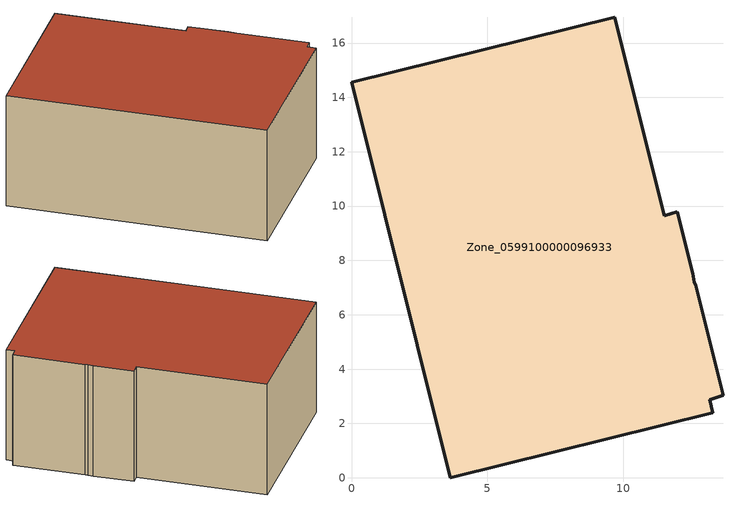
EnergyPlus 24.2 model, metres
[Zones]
Zone_0599100000096933
 floor ground (C_G): 12.61,7.2 12.66,7.08 13.67,3.03 13.19,2.87 13.3,2.39 3.63,0 0,14.55 9.68,16.95 11.5,9.64 11.99,9.79 12.55,7.52 z0
 wall outside (C_F): 9.68,16.95 0,14.55 3.63,0 13.3,2.39 13.19,2.87 13.67,3.03 12.66,7.08 12.61,7.2 12.55,7.52 11.99,9.79 11.5,9.64 9.68,16.95 z0:6.93
 roof outside (C_R): 12.66,7.08 12.61,7.2 12.55,7.52 11.99,9.79 11.5,9.64 9.68,16.95 0,14.55 3.63,0 13.3,2.39 13.19,2.87 13.67,3.03 z6.93
[BUILDING]
Pand.0599100000096933: North Axis=0; Terrain=City; Loads Convergence Tolerance Value=0.04; Temperature Convergence Tolerance Value=0.4; Solar Distribution=FullExterior; Maximum Number of Warmup Days=25; Minimum Number of Warmup Days=1
[Site:Location]
Rotterdam.The.Hague.AP_ZH_NLD Design_Conditions: Latitude=51.96; Longitude=4.45; Time Zone=1; Elevation=-4.5
[SITE:GROUNDTEMPERATURE:BUILDINGSURFACE]
18, 18, 18, 18, 18, 18, 18, 18, 18, 18, 18, 18
[MATERIAL] Thermal Absorptance=0.9; Solar Absorptance=0.7; Visible Absorptance=0.7
Name | Roughness | Thickness | Conductivity | Density | Specific Heat
G.D.1992-2005 | MediumSmooth | 0.15 | 0.06 | 540 | 1210
F.D.1992-2005 | Rough | 0.3 | 0.12 | 1920 | 840
R.D.1992-2005 | MediumRough | 0.2 | 0.08 | 1500 | 1000
[CONSTRUCTION]
C_G: G.D.1992-2005
C_F: F.D.1992-2005
C_R: R.D.1992-2005
[ZONE]
Zone_0599100000096933: Type=1; Multiplier=1; Ceiling Height=Autocalculate; Volume=Autocalculate; Floor Area=autocalculate; Part of Total Floor Area=Yes
[ZONEINFILTRATION:DESIGNFLOWRATE]
Infil_Zone_0599100000096933: Zone or ZoneList or Space or SpaceList=Zone_0599100000096933; Schedule=AlwaysOn; Design Flow Rate Calculation Method=Flow/Area; Flow Rate per Floor Area=0.0021; Constant Term Coefficient=1; Temperature Term Coefficient=0; Velocity Term Coefficient=0; Velocity Squared Term Coefficient=0
[HVACTEMPLATE:ZONE:IDEALLOADSAIRSYSTEM]
Zone_0599100000096933: Maximum Heating Supply Air Temperature=50; Minimum Cooling Supply Air Temperature=13; Maximum Heating Supply Air Humidity Ratio=0.0156; Minimum Cooling Supply Air Humidity Ratio=0.0077; Heating Limit=NoLimit; Cooling Limit=NoLimit; Dehumidification Control Type=ConstantSensibleHeatRatio; Cooling Sensible Heat Ratio=0.7; Dehumidification Setpoint=60; Humidification Control Type=None; Humidification Setpoint=30; Outdoor Air Method=None; Outdoor Air Flow Rate per Person=0.00944; Outdoor Air Flow Rate per Zone Floor Area=0; Outdoor Air Flow Rate per Zone=0; Demand Controlled Ventilation Type=None; Outdoor Air Economizer Type=NoEconomizer; Heat Recovery Type=None; Sensible Heat Recovery Effectiveness=0.7; Latent Heat Recovery Effectiveness=0.65
[ZONECONTROL:THERMOSTAT]
ThermostatControl_Zone_0599100000096933: Zone or ZoneList=Zone_0599100000096933; Control Type Schedule=DualSetpointControlType; Control 1=Thermostat_Zone_0599100000096933; Temperature Difference Between Cutout And Setpoint=0
[THERMOSTATSETPOINT:DUALSETPOINT]
Thermostat_Zone_0599100000096933: Heating Setpoint Temperature Schedule=HeatingSetpoint_Zone_0599100000096933; Cooling Setpoint Temperature Schedule=CoolingSetpoint_Zone_0599100000096933
[SCHEDULE:COMPACT]
HeatingSetpoint_Zone_0599100000096933: Through: 12/31, For: AllDays, Until: 24:00, 21
CoolingSetpoint_Zone_0599100000096933: Through: 12/31, For: AllDays, Until: 24:00, 24
DualSetpointControlType: Through: 12/31, For: AllDays, Until: 24:00, 4
AlwaysOn: Through: 12/31, For: AllDays, Until: 24:00, 1
